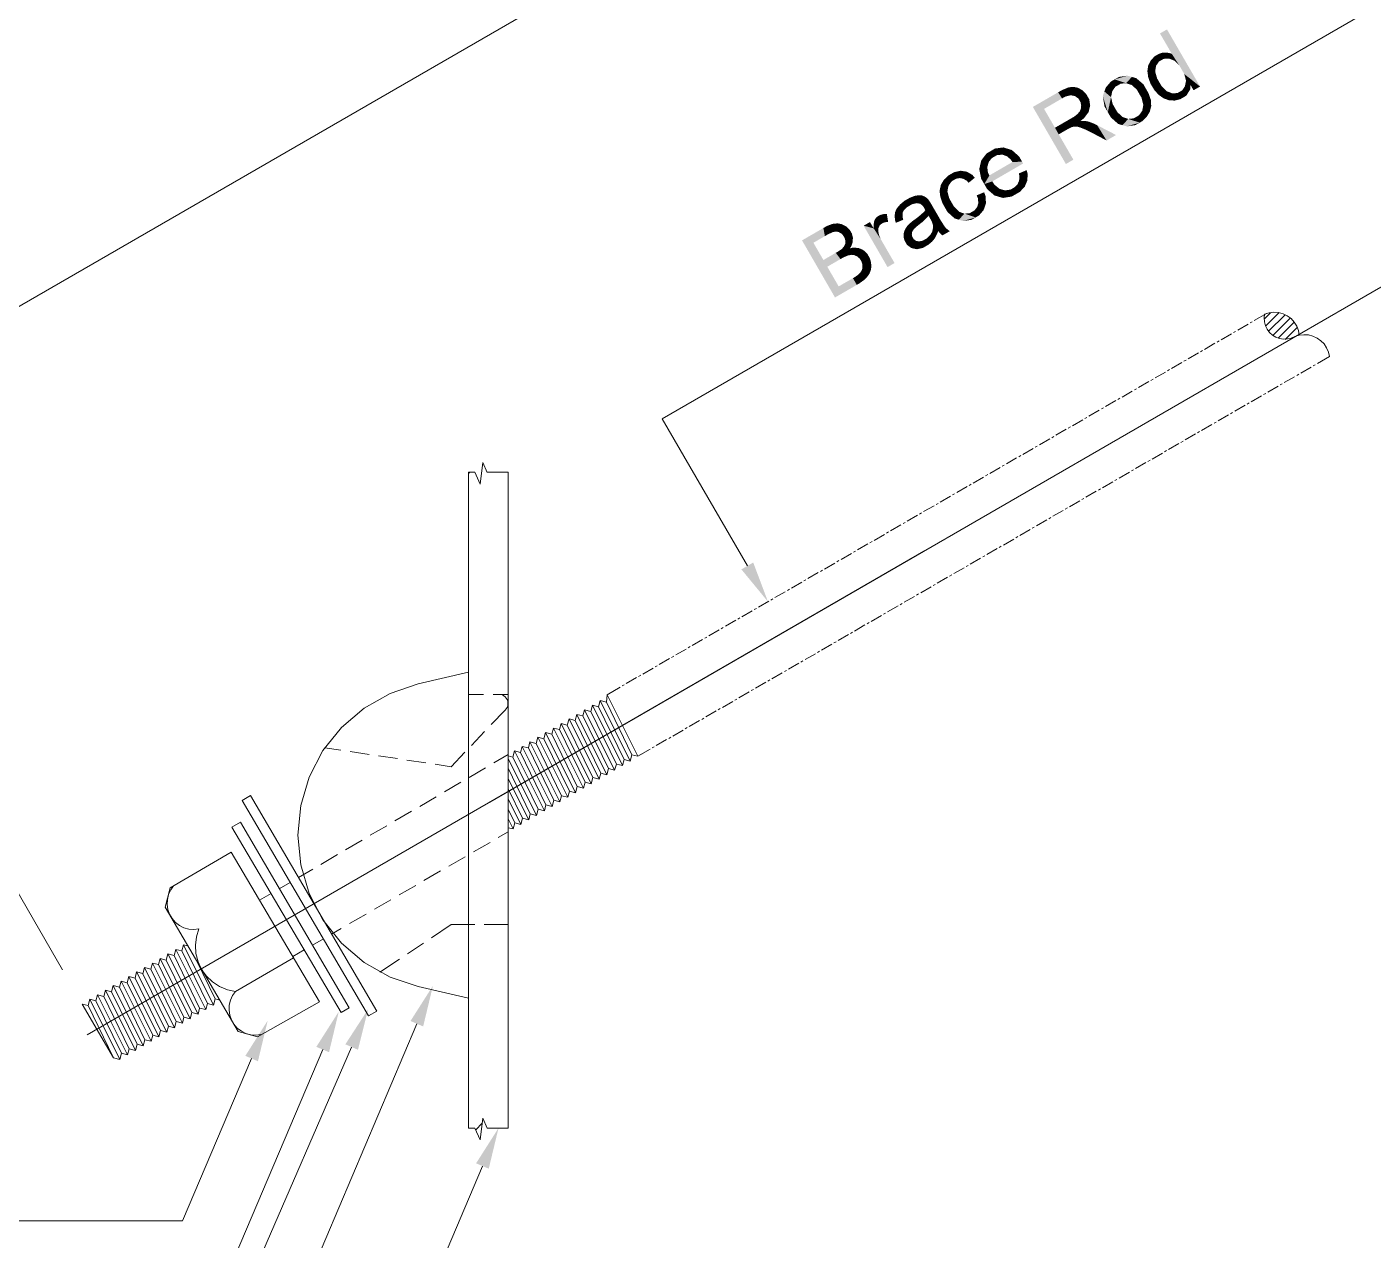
# Model space of a CAD drawing. Header units: millimetres. Extents: x 2 to 579, y 1 to 405.
# Drawn here: x 215.4 to 233.03, y 115.04 to 130.93 of the extents above; entities that cross this region are included whole.
import ezdxf

# ---------------------------------------------------------------- set-up
doc = ezdxf.new("R2010")
doc.units = ezdxf.units.MM
doc.linetypes.add('XKITLINE00', pattern=[0])
doc.layers.add('LinkedObject', color=7, linetype='Continuous', lineweight=0)

# ---------------------------------------------------------------- blocks, each defined once
blk = doc.blocks.new('*A4')
at = {"layer": 'LinkedObject'}
for color, points in [(7, [(230.33, 130.897), (230.394, 130.576), (230.238, 130.844)]), (7, [(230.33, 130.897), (230.495, 130.419), (230.394, 130.576)]), (7, [(230.495, 130.419), (230.33, 130.897), (230.763, 130.149)]), (7, [(230.118, 130.492), (230.224, 130.475), (230.101, 130.459)]), (7, [(230.101, 130.459), (230.224, 130.475), (230.187, 130.421)]), (7, [(230.168, 130.545), (230.224, 130.475), (230.118, 130.492)]), (7, [(230.201, 130.564), (230.224, 130.475), (230.168, 130.545)]), (7, [(230.226, 130.578), (230.286, 130.511), (230.201, 130.564)]), (7, [(230.201, 130.564), (230.286, 130.511), (230.254, 130.493)]), (7, [(230.224, 130.475), (230.201, 130.564), (230.254, 130.493)]), (7, [(230.275, 130.593), (230.286, 130.511), (230.226, 130.578)]), (7, [(230.3, 130.594), (230.286, 130.511), (230.275, 130.593)]), (7, [(230.3, 130.594), (230.354, 130.516), (230.286, 130.511)]), (7, [(230.325, 130.594), (230.354, 130.516), (230.3, 130.594)]), (7, [(230.372, 130.585), (230.354, 130.516), (230.325, 130.594)]), (7, [(230.394, 130.576), (230.354, 130.516), (230.372, 130.585)]), (7, [(230.354, 130.516), (230.394, 130.576), (230.39, 130.502)]), (7, [(230.39, 130.502), (230.394, 130.576), (230.426, 130.488)]), (7, [(230.394, 130.576), (230.495, 130.419), (230.426, 130.488)]), (7, [(229.814, 130.291), (229.645, 130.243), (229.701, 130.275)]), (7, [(229.87, 130.275), (229.645, 130.243), (229.814, 130.291)]), (7, [(230.084, 130.426), (230.181, 130.384), (230.073, 130.352)]), (7, [(230.073, 130.352), (230.181, 130.384), (230.079, 130.311)]), (7, [(230.079, 130.311), (230.181, 130.384), (230.175, 130.347)]), (7, [(230.175, 130.347), (230.137, 130.148), (230.079, 130.311)]), (7, [(230.079, 130.311), (230.137, 130.148), (230.084, 130.27)]), (7, [(230.187, 130.421), (230.084, 130.426), (230.101, 130.459)]), (7, [(230.181, 130.384), (230.084, 130.426), (230.187, 130.421)]), (7, [(230.2, 130.256), (230.137, 130.148), (230.175, 130.347)]), (7, [(230.495, 130.419), (230.763, 130.149), (230.527, 130.364)]), (7, [(230.527, 130.364), (230.763, 130.149), (230.556, 130.313)]), (7, [(230.556, 130.313), (230.763, 130.149), (230.579, 130.226)]), (7, [(229.068, 130.141), (228.904, 130.073), (229.036, 130.136)]), (7, [(229.068, 130.035), (228.904, 130.073), (229.068, 130.141)]), (7, [(229.036, 130.136), (228.904, 130.073), (228.954, 130.102)]), (7, [(229.1, 130.145), (229.097, 130.029), (229.068, 130.141)]), (7, [(229.068, 130.141), (229.097, 130.029), (229.068, 130.035)]), (7, [(229.097, 130.029), (229.1, 130.145), (229.126, 130.023)]), (7, [(229.192, 130.117), (229.1, 130.145), (229.162, 130.134)]), (7, [(229.126, 130.023), (229.1, 130.145), (229.192, 130.117)]), (7, [(229.192, 130.117), (229.171, 129.991), (229.126, 130.023)]), (7, [(229.222, 130.101), (229.171, 129.991), (229.192, 130.117)]), (7, [(229.645, 130.243), (229.51, 130.084), (229.595, 130.214)]), (7, [(229.655, 130.147), (229.51, 130.084), (229.645, 130.243)]), (7, [(229.595, 130.214), (229.51, 130.084), (229.527, 130.134)]), (7, [(229.613, 130.088), (229.51, 130.084), (229.655, 130.147)]), (7, [(229.795, 130.193), (229.645, 130.243), (229.87, 130.275)]), (7, [(229.645, 130.243), (229.723, 130.186), (229.689, 130.166)]), (7, [(229.723, 130.186), (229.645, 130.243), (229.795, 130.193)]), (7, [(229.655, 130.147), (229.645, 130.243), (229.689, 130.166)]), (7, [(229.795, 130.193), (229.87, 130.275), (229.833, 130.18)]), (7, [(229.87, 130.275), (229.871, 130.168), (229.833, 130.18)]), (7, [(230.021, 130.178), (229.87, 130.275), (229.927, 130.259)]), (7, [(230.058, 130.114), (229.87, 130.275), (230.021, 130.178)]), (7, [(229.937, 130.105), (229.87, 130.275), (230.058, 130.114)]), (7, [(229.871, 130.168), (229.87, 130.275), (229.937, 130.105)]), (7, [(230.084, 130.27), (230.137, 130.148), (230.113, 130.189)]), (7, [(230.137, 130.148), (230.2, 130.256), (230.231, 130.203)]), (7, [(230.261, 130.151), (230.137, 130.148), (230.231, 130.203)]), (7, [(230.137, 130.148), (230.261, 130.151), (230.161, 130.107)]), (7, [(230.161, 130.107), (230.261, 130.151), (230.218, 130.042)]), (7, [(230.218, 130.042), (230.261, 130.151), (230.252, 130.018)]), (7, [(230.252, 130.018), (230.261, 130.151), (230.328, 130.086)]), (7, [(230.528, 130.098), (230.638, 130.169), (230.533, 130)]), (7, [(230.565, 130.152), (230.638, 130.169), (230.528, 130.098)]), (7, [(230.533, 130), (230.638, 130.169), (230.583, 130.029)]), (7, [(230.638, 130.169), (230.565, 130.152), (230.572, 130.189)]), (7, [(230.579, 130.226), (230.638, 130.169), (230.572, 130.189)]), (7, [(230.579, 130.226), (230.763, 130.149), (230.638, 130.169)]), (7, [(230.583, 130.029), (230.638, 130.169), (230.635, 130.113)]), (7, [(230.638, 130.169), (230.763, 130.149), (230.678, 130.1)]), (7, [(228.956, 129.993), (228.573, 129.882), (228.904, 130.073)]), (7, [(228.72, 129.856), (228.573, 129.882), (228.956, 129.993)]), (7, [(228.904, 130.073), (228.998, 130.017), (228.956, 129.993)]), (7, [(228.998, 130.017), (228.904, 130.073), (229.068, 130.035)]), (7, [(229.27, 130.053), (229.171, 129.991), (229.222, 130.101)]), (7, [(229.288, 130.023), (229.171, 129.991), (229.27, 130.053)]), (7, [(229.171, 129.991), (229.288, 130.023), (229.186, 129.964)]), (7, [(229.288, 130.023), (229.197, 129.946), (229.186, 129.964)]), (7, [(229.197, 129.946), (229.288, 130.023), (229.206, 129.907)]), (7, [(229.206, 129.907), (229.288, 130.023), (229.314, 129.859)]), (7, [(229.324, 129.901), (229.288, 130.023), (229.311, 129.983)]), (7, [(229.314, 129.859), (229.288, 130.023), (229.324, 129.901)]), (7, [(229.51, 130.084), (229.555, 129.813), (229.489, 130.024)]), (7, [(229.489, 130.024), (229.555, 129.813), (229.512, 129.888)]), (7, [(229.51, 130.084), (229.613, 130.088), (229.605, 130.049)]), (7, [(229.597, 130.01), (229.555, 129.813), (229.51, 130.084)]), (7, [(229.597, 130.01), (229.51, 130.084), (229.605, 130.049)]), (7, [(229.619, 129.919), (229.555, 129.813), (229.597, 130.01)]), (7, [(229.937, 130.105), (230.058, 130.114), (229.966, 130.054)]), (7, [(230.058, 130.114), (229.997, 130.001), (229.966, 130.054)]), (7, [(229.997, 130.001), (230.058, 130.114), (230.02, 129.909)]), (7, [(230.02, 129.909), (230.058, 130.114), (230.122, 129.931)]), (7, [(230.12, 129.97), (230.058, 130.114), (230.088, 130.061)]), (7, [(230.122, 129.931), (230.058, 130.114), (230.12, 129.97)]), (7, [(230.328, 130.086), (230.356, 129.969), (230.252, 130.018)]), (7, [(230.252, 130.018), (230.356, 129.969), (230.285, 129.995)]), (7, [(230.365, 130.073), (230.356, 129.969), (230.328, 130.086)]), (7, [(230.356, 129.969), (230.365, 130.073), (230.393, 129.967)]), (7, [(230.393, 129.967), (230.365, 130.073), (230.401, 130.059)]), (7, [(230.401, 130.059), (230.533, 130), (230.393, 129.967)]), (7, [(230.393, 129.967), (230.533, 130), (230.431, 129.965)]), (7, [(230.468, 130.064), (230.533, 130), (230.401, 130.059)]), (7, [(230.431, 129.965), (230.533, 130), (230.501, 129.982)]), (7, [(230.533, 130), (230.468, 130.064), (230.498, 130.081)]), (7, [(230.528, 130.098), (230.533, 130), (230.498, 130.081)]), (7, [(228.863, 129.609), (229.006, 129.134), (228.573, 129.882)]), (7, [(228.573, 129.882), (228.72, 129.856), (228.863, 129.609)]), (7, [(229.158, 129.789), (229.196, 129.697), (229.109, 129.751)]), (7, [(229.173, 129.807), (229.314, 129.859), (229.158, 129.789)]), (7, [(229.304, 129.816), (229.158, 129.789), (229.314, 129.859)]), (7, [(229.245, 129.736), (229.158, 129.789), (229.304, 129.816)]), (7, [(229.196, 129.697), (229.158, 129.789), (229.245, 129.736)]), (7, [(229.188, 129.825), (229.314, 129.859), (229.173, 129.807)]), (7, [(229.314, 129.859), (229.188, 129.825), (229.204, 129.864)]), (7, [(229.205, 129.885), (229.314, 129.859), (229.204, 129.864)]), (7, [(229.206, 129.907), (229.314, 129.859), (229.205, 129.885)]), (7, [(229.555, 129.813), (229.619, 129.919), (229.649, 129.867)]), (7, [(229.679, 129.815), (229.555, 129.813), (229.649, 129.867)]), (7, [(229.679, 129.815), (229.747, 129.643), (229.555, 129.813)]), (7, [(229.555, 129.813), (229.747, 129.643), (229.595, 129.744)]), (7, [(229.747, 129.75), (229.747, 129.643), (229.679, 129.815)]), (7, [(229.963, 129.772), (229.973, 129.676), (229.929, 129.752)]), (7, [(230.084, 129.785), (229.963, 129.772), (230.005, 129.831)]), (7, [(230.064, 129.751), (229.963, 129.772), (230.084, 129.785)]), (7, [(230.008, 129.697), (229.963, 129.772), (230.064, 129.751)]), (7, [(229.973, 129.676), (229.963, 129.772), (230.008, 129.697)]), (7, [(230.013, 129.87), (230.105, 129.819), (230.005, 129.831)]), (7, [(230.005, 129.831), (230.105, 129.819), (230.084, 129.785)]), (7, [(230.122, 129.931), (230.013, 129.87), (230.02, 129.909)]), (7, [(230.123, 129.892), (230.013, 129.87), (230.122, 129.931)]), (7, [(230.105, 129.819), (230.013, 129.87), (230.123, 129.892)]), (7, [(229.027, 129.589), (228.863, 129.609), (229.075, 129.732)]), (7, [(228.863, 129.609), (228.912, 129.523), (229.006, 129.134)]), (7, [(228.912, 129.523), (228.863, 129.609), (229.027, 129.589)]), (7, [(229.027, 129.589), (229.075, 129.732), (229.046, 129.6)]), (7, [(229.046, 129.6), (229.075, 129.732), (229.075, 129.614)]), (7, [(229.125, 129.624), (229.075, 129.732), (229.109, 129.751)]), (7, [(229.075, 129.614), (229.075, 129.732), (229.084, 129.617)]), (7, [(229.084, 129.617), (229.075, 129.732), (229.097, 129.621)]), (7, [(229.097, 129.621), (229.075, 129.732), (229.125, 129.624)]), (7, [(229.125, 129.624), (229.109, 129.751), (229.141, 129.623)]), (7, [(229.109, 129.751), (229.196, 129.697), (229.141, 129.623)]), (7, [(229.141, 129.623), (229.196, 129.697), (229.156, 129.623)]), (7, [(229.196, 129.697), (229.195, 129.612), (229.156, 129.623)]), (7, [(229.221, 129.699), (229.195, 129.612), (229.196, 129.697)]), (7, [(229.195, 129.612), (229.221, 129.699), (229.22, 129.602)]), (7, [(229.22, 129.602), (229.221, 129.699), (229.244, 129.593)]), (7, [(229.277, 129.695), (229.221, 129.699), (229.261, 129.698)]), (7, [(229.244, 129.593), (229.221, 129.699), (229.277, 129.695)]), (7, [(229.277, 129.695), (229.31, 129.562), (229.244, 129.593)]), (7, [(229.31, 129.687), (229.31, 129.562), (229.277, 129.695)]), (7, [(229.379, 129.661), (229.31, 129.562), (229.31, 129.687)]), (7, [(229.31, 129.562), (229.379, 129.661), (229.351, 129.541)]), (7, [(229.351, 129.541), (229.379, 129.661), (229.416, 129.642)]), (7, [(229.351, 129.541), (229.416, 129.642), (229.539, 129.442)]), (7, [(229.539, 129.442), (229.416, 129.642), (229.663, 129.514)]), (7, [(229.595, 129.744), (229.747, 129.643), (229.691, 129.659)]), (7, [(229.747, 129.643), (229.747, 129.75), (229.785, 129.738)]), (7, [(229.822, 129.725), (229.747, 129.643), (229.785, 129.738)]), (7, [(229.822, 129.725), (229.973, 129.676), (229.747, 129.643)]), (7, [(229.747, 129.643), (229.973, 129.676), (229.803, 129.627)]), (7, [(229.803, 129.627), (229.973, 129.676), (229.916, 129.644)]), (7, [(229.895, 129.732), (229.973, 129.676), (229.822, 129.725)]), (7, [(229.973, 129.676), (229.895, 129.732), (229.929, 129.752)]), (7, [(229.006, 129.134), (228.912, 129.523), (229.104, 129.191)]), (7, [(228.023, 129.305), (227.884, 129.124), (227.967, 129.273)]), (7, [(228.036, 129.212), (227.884, 129.124), (228.023, 129.305)]), (7, [(227.967, 129.273), (227.884, 129.124), (227.898, 129.182)]), (7, [(228.188, 129.351), (228.023, 129.305), (228.077, 129.337)]), (7, [(228.243, 129.334), (228.023, 129.305), (228.188, 129.351)]), (7, [(228.175, 129.257), (228.023, 129.305), (228.243, 129.334)]), (7, [(228.023, 129.305), (228.102, 129.25), (228.068, 129.23)]), (7, [(228.102, 129.25), (228.023, 129.305), (228.175, 129.257)]), (7, [(228.036, 129.212), (228.023, 129.305), (228.068, 129.23)]), (7, [(228.175, 129.257), (228.243, 129.334), (228.212, 129.243)]), (7, [(228.243, 129.334), (228.236, 129.234), (228.212, 129.243)]), (7, [(228.236, 129.234), (228.243, 129.334), (228.283, 129.193)]), (7, [(228.394, 129.232), (228.243, 129.334), (228.299, 129.317)]), (7, [(228.283, 129.193), (228.243, 129.334), (228.394, 129.232)]), (7, [(227.884, 129.124), (227.897, 128.94), (227.871, 129.066)]), (7, [(227.995, 129.16), (227.884, 129.124), (228.036, 129.212)]), (7, [(227.986, 129.126), (227.884, 129.124), (227.995, 129.16)]), (7, [(227.884, 129.124), (227.986, 129.126), (227.976, 129.093)]), (7, [(227.976, 129.093), (227.897, 128.94), (227.884, 129.124)]), (7, [(227.985, 129.022), (227.897, 128.94), (227.976, 129.093)]), (7, [(228.435, 129.161), (227.937, 128.871), (228.432, 129.165)]), (7, [(228.004, 128.985), (228.432, 129.165), (227.937, 128.871)]), (7, [(228.442, 129.149), (227.937, 128.871), (228.435, 129.161)]), (7, [(228.446, 129.141), (227.937, 128.871), (228.442, 129.149)]), (7, [(228.042, 128.907), (227.937, 128.871), (228.446, 129.141)]), (7, [(228.306, 129.16), (228.432, 129.165), (228.004, 128.985)]), (7, [(228.283, 129.193), (228.394, 129.232), (228.306, 129.16)]), (7, [(228.432, 129.165), (228.306, 129.16), (228.394, 129.232)]), (7, [(227.469, 128.851), (227.368, 128.86), (227.388, 128.894)]), (7, [(227.408, 128.928), (227.51, 128.908), (227.388, 128.894)]), (7, [(227.388, 128.894), (227.51, 128.908), (227.469, 128.851)]), (7, [(227.463, 128.981), (227.51, 128.908), (227.408, 128.928)]), (7, [(227.498, 129.002), (227.51, 128.908), (227.463, 128.981)]), (7, [(227.627, 129.046), (227.498, 129.002), (227.542, 129.027)]), (7, [(227.668, 129.04), (227.498, 129.002), (227.627, 129.046)]), (7, [(227.615, 128.95), (227.498, 129.002), (227.668, 129.04)]), (7, [(227.498, 129.002), (227.568, 128.941), (227.545, 128.928)]), (7, [(227.568, 128.941), (227.498, 129.002), (227.615, 128.95)]), (7, [(227.51, 128.908), (227.498, 129.002), (227.545, 128.928)]), (7, [(227.615, 128.95), (227.668, 129.04), (227.639, 128.946)]), (7, [(227.668, 129.04), (227.663, 128.941), (227.639, 128.946)]), (7, [(227.663, 128.941), (227.668, 129.04), (227.71, 128.913)]), (7, [(227.781, 128.991), (227.668, 129.04), (227.709, 129.034)]), (7, [(227.813, 128.954), (227.668, 129.04), (227.781, 128.991)]), (7, [(227.71, 128.913), (227.668, 129.04), (227.813, 128.954)]), (7, [(227.71, 128.913), (227.813, 128.954), (227.732, 128.889)]), (7, [(227.897, 128.94), (227.985, 129.022), (228.004, 128.985)]), (7, [(228.004, 128.985), (227.937, 128.871), (227.897, 128.94)]), (7, [(228.07, 128.864), (227.937, 128.871), (228.042, 128.907)]), (7, [(228.383, 128.894), (228.501, 128.918), (228.373, 128.87)]), (7, [(228.484, 128.877), (228.373, 128.87), (228.501, 128.918)]), (7, [(228.393, 128.917), (228.501, 128.918), (228.383, 128.894)]), (7, [(228.492, 129.054), (228.397, 128.976), (228.39, 129.011)]), (7, [(228.393, 128.917), (228.492, 129.054), (228.501, 128.918)]), (7, [(228.397, 128.976), (228.492, 129.054), (228.393, 128.917)]), (7, [(228.501, 128.918), (228.492, 129.054), (228.505, 129.006)]), (7, [(227.049, 128.721), (226.927, 128.672), (227.023, 128.716)]), (7, [(227.054, 128.622), (226.927, 128.672), (227.049, 128.721)]), (7, [(227.023, 128.716), (226.927, 128.672), (226.962, 128.692)]), (7, [(227.12, 128.723), (227.049, 128.721), (227.076, 128.725)]), (7, [(227.137, 128.716), (227.049, 128.721), (227.12, 128.723)]), (7, [(227.054, 128.622), (227.049, 128.721), (227.08, 128.617)]), (7, [(227.08, 128.617), (227.049, 128.721), (227.1, 128.613)]), (7, [(227.049, 128.721), (227.136, 128.581), (227.1, 128.613)]), (7, [(227.137, 128.716), (227.136, 128.581), (227.049, 128.721)]), (7, [(227.154, 128.71), (227.136, 128.581), (227.137, 128.716)]), (7, [(227.187, 128.687), (227.136, 128.581), (227.154, 128.71)]), (7, [(227.368, 128.86), (227.461, 128.813), (227.352, 128.786)]), (7, [(227.352, 128.786), (227.461, 128.813), (227.356, 128.744)]), (7, [(227.356, 128.744), (227.461, 128.813), (227.454, 128.776)]), (7, [(227.454, 128.776), (227.416, 128.574), (227.356, 128.744)]), (7, [(227.356, 128.744), (227.416, 128.574), (227.361, 128.703)]), (7, [(227.461, 128.813), (227.368, 128.86), (227.469, 128.851)]), (7, [(227.478, 128.685), (227.416, 128.574), (227.454, 128.776)]), (7, [(227.935, 128.764), (227.853, 128.687), (227.837, 128.724)]), (7, [(227.853, 128.687), (227.935, 128.764), (227.859, 128.622)]), (7, [(227.859, 128.622), (227.935, 128.764), (227.944, 128.574)]), (7, [(227.959, 128.618), (227.935, 128.764), (227.954, 128.713)]), (7, [(227.944, 128.574), (227.935, 128.764), (227.959, 128.618)]), (7, [(227.937, 128.871), (228.125, 128.706), (227.975, 128.805)]), (7, [(228.07, 128.864), (228.125, 128.706), (227.937, 128.871)]), (7, [(227.975, 128.805), (228.125, 128.706), (228.069, 128.723)]), (7, [(228.135, 128.81), (228.125, 128.706), (228.07, 128.864)]), (7, [(228.125, 128.706), (228.135, 128.81), (228.181, 128.69)]), (7, [(228.171, 128.799), (228.181, 128.69), (228.135, 128.81)]), (7, [(228.208, 128.789), (228.181, 128.69), (228.171, 128.799)]), (7, [(228.208, 128.789), (228.356, 128.742), (228.181, 128.69)]), (7, [(228.181, 128.69), (228.356, 128.742), (228.296, 128.708)]), (7, [(228.278, 128.798), (228.356, 128.742), (228.208, 128.789)]), (7, [(228.312, 128.817), (228.356, 128.742), (228.278, 128.798)]), (7, [(228.337, 128.832), (228.356, 128.742), (228.312, 128.817)]), (7, [(228.337, 128.832), (228.484, 128.877), (228.356, 128.742)]), (7, [(228.373, 128.87), (228.484, 128.877), (228.337, 128.832)]), (7, [(228.356, 128.742), (228.484, 128.877), (228.403, 128.769)]), (7, [(228.403, 128.769), (228.484, 128.877), (228.467, 128.837)]), (7, [(226.875, 128.51), (226.766, 128.48), (226.884, 128.53)]), (7, [(226.769, 128.506), (226.884, 128.53), (226.766, 128.48)]), (7, [(226.794, 128.557), (226.884, 128.53), (226.769, 128.506)]), (7, [(226.815, 128.582), (226.884, 128.53), (226.794, 128.557)]), (7, [(226.892, 128.652), (226.815, 128.582), (226.836, 128.606)]), (7, [(226.925, 128.569), (226.815, 128.582), (226.892, 128.652)]), (7, [(226.884, 128.53), (226.815, 128.582), (226.925, 128.569)]), (7, [(226.927, 128.672), (226.992, 128.608), (226.892, 128.652)]), (7, [(226.925, 128.569), (226.892, 128.652), (226.958, 128.588)]), (7, [(226.958, 128.588), (226.892, 128.652), (226.992, 128.608)]), (7, [(226.992, 128.608), (226.927, 128.672), (227.054, 128.622)]), (7, [(227.202, 128.67), (227.136, 128.581), (227.187, 128.687)]), (7, [(227.136, 128.581), (227.202, 128.67), (227.211, 128.66)]), (7, [(227.136, 128.581), (227.211, 128.66), (227.152, 128.553)]), (7, [(227.165, 128.529), (227.207, 128.457), (227.144, 128.504)]), (7, [(227.152, 128.553), (227.211, 128.66), (227.153, 128.551)]), (7, [(227.153, 128.551), (227.211, 128.66), (227.16, 128.538)]), (7, [(227.16, 128.538), (227.211, 128.66), (227.165, 128.529)]), (7, [(227.165, 128.529), (227.211, 128.66), (227.207, 128.457)]), (7, [(227.237, 128.619), (227.207, 128.457), (227.211, 128.66)]), (7, [(227.255, 128.588), (227.207, 128.457), (227.237, 128.619)]), (7, [(227.255, 128.588), (227.226, 128.423), (227.207, 128.457)]), (7, [(227.326, 128.466), (227.226, 128.423), (227.255, 128.588)]), (7, [(227.361, 128.703), (227.416, 128.574), (227.391, 128.618)]), (7, [(227.416, 128.574), (227.478, 128.685), (227.509, 128.631)]), (7, [(227.54, 128.576), (227.416, 128.574), (227.509, 128.631)]), (7, [(227.54, 128.576), (227.604, 128.405), (227.416, 128.574)]), (7, [(227.416, 128.574), (227.604, 128.405), (227.455, 128.506)]), (7, [(227.607, 128.509), (227.604, 128.405), (227.54, 128.576)]), (7, [(227.807, 128.525), (227.944, 128.574), (227.825, 128.435)]), (7, [(227.842, 128.568), (227.944, 128.574), (227.807, 128.525)]), (7, [(227.825, 128.435), (227.944, 128.574), (227.869, 128.461)]), (7, [(227.944, 128.574), (227.842, 128.568), (227.851, 128.595)]), (7, [(227.859, 128.622), (227.944, 128.574), (227.851, 128.595)]), (7, [(227.869, 128.461), (227.944, 128.574), (227.928, 128.53)]), (7, [(225.989, 128.249), (225.949, 128.35), (225.981, 128.353)]), (7, [(226.014, 128.357), (226.026, 128.245), (225.981, 128.353)]), (7, [(225.981, 128.353), (226.026, 128.245), (225.989, 128.249)]), (7, [(226.074, 128.345), (226.026, 128.245), (226.014, 128.357)]), (7, [(226.488, 128.292), (226.357, 128.326), (226.44, 128.374)]), (7, [(226.494, 128.384), (226.488, 128.292), (226.487, 128.33)]), (7, [(226.502, 128.401), (226.488, 128.292), (226.494, 128.384)]), (7, [(226.585, 128.347), (226.488, 128.292), (226.502, 128.401)]), (7, [(226.51, 128.418), (226.6, 128.356), (226.502, 128.401)]), (7, [(226.502, 128.401), (226.6, 128.356), (226.585, 128.347)]), (7, [(226.534, 128.444), (226.6, 128.356), (226.51, 128.418)]), (7, [(226.55, 128.454), (226.6, 128.356), (226.534, 128.444)]), (7, [(226.628, 128.48), (226.55, 128.454), (226.573, 128.467)]), (7, [(226.661, 128.479), (226.55, 128.454), (226.628, 128.48)]), (7, [(226.656, 128.375), (226.55, 128.454), (226.661, 128.479)]), (7, [(226.55, 128.454), (226.617, 128.366), (226.6, 128.356)]), (7, [(226.617, 128.366), (226.55, 128.454), (226.656, 128.375)]), (7, [(226.656, 128.375), (226.661, 128.479), (226.678, 128.375)]), (7, [(226.766, 128.48), (226.779, 128.364), (226.762, 128.454)]), (7, [(226.762, 128.454), (226.779, 128.364), (226.769, 128.396)]), (7, [(226.866, 128.49), (226.766, 128.48), (226.875, 128.51)]), (7, [(226.866, 128.49), (226.779, 128.364), (226.766, 128.48)]), (7, [(226.867, 128.437), (226.779, 128.364), (226.866, 128.49)]), (7, [(226.779, 128.364), (226.867, 128.437), (226.876, 128.404)]), (7, [(226.958, 128.353), (227.016, 128.283), (226.946, 128.342)]), (7, [(226.994, 128.384), (227.051, 128.315), (226.958, 128.353)]), (7, [(226.958, 128.353), (227.051, 128.315), (227.016, 128.283)]), (7, [(227.02, 128.403), (227.077, 128.336), (226.994, 128.384)]), (7, [(226.994, 128.384), (227.077, 128.336), (227.051, 128.315)]), (7, [(227.071, 128.441), (227.123, 128.372), (227.02, 128.403)]), (7, [(227.02, 128.403), (227.123, 128.372), (227.077, 128.336)]), (7, [(227.144, 128.504), (227.207, 128.457), (227.071, 128.441)]), (7, [(227.071, 128.441), (227.207, 128.457), (227.123, 128.372)]), (7, [(227.123, 128.372), (227.207, 128.457), (227.188, 128.433)]), (7, [(227.326, 128.466), (227.244, 128.393), (227.226, 128.423)]), (7, [(227.244, 128.393), (227.326, 128.466), (227.263, 128.343)]), (7, [(227.254, 128.248), (227.363, 128.402), (227.413, 128.323)]), (7, [(227.266, 128.297), (227.363, 128.402), (227.254, 128.248)]), (7, [(227.263, 128.343), (227.326, 128.466), (227.363, 128.402)]), (7, [(227.363, 128.402), (227.264, 128.323), (227.263, 128.343)]), (7, [(227.264, 128.323), (227.363, 128.402), (227.266, 128.297)]), (7, [(227.455, 128.506), (227.604, 128.405), (227.549, 128.421)]), (7, [(227.604, 128.405), (227.607, 128.509), (227.642, 128.496)]), (7, [(227.677, 128.484), (227.604, 128.405), (227.642, 128.496)]), (7, [(227.677, 128.484), (227.825, 128.435), (227.604, 128.405)]), (7, [(227.604, 128.405), (227.825, 128.435), (227.659, 128.388)]), (7, [(227.659, 128.388), (227.825, 128.435), (227.769, 128.403)]), (7, [(227.746, 128.49), (227.825, 128.435), (227.677, 128.484)]), (7, [(227.825, 128.435), (227.746, 128.49), (227.78, 128.51)]), (7, [(227.807, 128.525), (227.825, 128.435), (227.78, 128.51)]), (7, [(225.849, 128.189), (225.55, 128.134), (225.83, 128.296)]), (7, [(225.699, 128.103), (225.55, 128.134), (225.849, 128.189)]), (7, [(225.873, 128.321), (225.95, 128.241), (225.83, 128.296)]), (7, [(225.83, 128.296), (225.95, 128.241), (225.89, 128.213)]), (7, [(225.849, 128.189), (225.83, 128.296), (225.89, 128.213)]), (7, [(225.949, 128.35), (225.95, 128.241), (225.873, 128.321)]), (7, [(225.95, 128.241), (225.949, 128.35), (225.969, 128.245)]), (7, [(225.969, 128.245), (225.949, 128.35), (225.989, 128.249)]), (7, [(226.103, 128.33), (226.026, 128.245), (226.074, 128.345)]), (7, [(226.026, 128.245), (226.103, 128.33), (226.043, 128.236)]), (7, [(226.103, 128.33), (226.06, 128.227), (226.043, 128.236)]), (7, [(226.06, 128.227), (226.103, 128.33), (226.088, 128.199)]), (7, [(226.088, 128.199), (226.103, 128.33), (226.189, 128.248)]), (7, [(226.189, 128.248), (226.099, 128.181), (226.088, 128.199)]), (7, [(226.099, 128.181), (226.189, 128.248), (226.11, 128.161)]), (7, [(226.174, 128.274), (226.103, 128.33), (226.131, 128.315)]), (7, [(226.189, 128.248), (226.103, 128.33), (226.174, 128.274)]), (7, [(226.11, 128.161), (226.189, 128.248), (226.119, 128.123)]), (7, [(226.119, 128.123), (226.189, 128.248), (226.215, 128.143)]), (7, [(226.216, 128.172), (226.189, 128.248), (226.203, 128.224)]), (7, [(226.215, 128.143), (226.189, 128.248), (226.216, 128.172)]), (7, [(226.357, 128.326), (226.488, 128.292), (226.67, 127.784)]), (7, [(226.563, 128.323), (226.488, 128.292), (226.585, 128.347)]), (7, [(226.557, 128.307), (226.488, 128.292), (226.563, 128.323)]), (7, [(226.55, 128.291), (226.488, 128.292), (226.557, 128.307)]), (7, [(226.581, 128.15), (226.762, 127.837), (226.488, 128.292)]), (7, [(226.581, 128.15), (226.488, 128.292), (226.558, 128.208)]), (7, [(226.558, 128.208), (226.488, 128.292), (226.552, 128.237)]), (7, [(226.552, 128.237), (226.488, 128.292), (226.547, 128.256)]), (7, [(226.547, 128.256), (226.488, 128.292), (226.55, 128.291)]), (7, [(226.67, 127.784), (226.488, 128.292), (226.762, 127.837)]), (7, [(226.889, 128.255), (226.989, 128.22), (226.88, 128.215)]), (7, [(226.88, 128.215), (226.989, 128.22), (226.881, 128.193)]), (7, [(226.881, 128.193), (226.989, 128.22), (226.988, 128.207)]), (7, [(226.988, 128.207), (226.905, 128.11), (226.881, 128.193)]), (7, [(226.881, 128.193), (226.905, 128.11), (226.881, 128.172)]), (7, [(226.989, 128.234), (226.889, 128.255), (226.898, 128.274)]), (7, [(226.989, 128.22), (226.889, 128.255), (226.989, 128.234)]), (7, [(226.907, 128.292), (226.999, 128.259), (226.898, 128.274)]), (7, [(226.898, 128.274), (226.999, 128.259), (226.989, 128.234)]), (7, [(226.994, 128.181), (226.905, 128.11), (226.988, 128.207)]), (7, [(226.905, 128.11), (226.994, 128.181), (227.001, 128.169)]), (7, [(226.931, 128.326), (226.999, 128.259), (226.907, 128.292)]), (7, [(226.946, 128.342), (226.999, 128.259), (226.931, 128.326)]), (7, [(226.999, 128.259), (226.946, 128.342), (227.008, 128.271)]), (7, [(227.008, 128.271), (226.946, 128.342), (227.016, 128.283)]), (7, [(227.27, 128.138), (227.186, 128.162), (227.227, 128.201)]), (7, [(227.333, 128.256), (227.227, 128.201), (227.241, 128.224)]), (7, [(227.32, 128.22), (227.227, 128.201), (227.333, 128.256)]), (7, [(227.289, 128.161), (227.227, 128.201), (227.32, 128.22)]), (7, [(227.27, 128.138), (227.227, 128.201), (227.289, 128.161)]), (7, [(227.413, 128.323), (227.333, 128.256), (227.241, 128.224)]), (7, [(227.254, 128.248), (227.413, 128.323), (227.241, 128.224)]), (7, [(227.333, 128.256), (227.413, 128.323), (227.347, 128.238)]), (7, [(227.347, 128.238), (227.413, 128.323), (227.425, 128.307)]), (7, [(227.425, 128.307), (227.375, 128.21), (227.347, 128.238)]), (7, [(227.438, 128.292), (227.375, 128.21), (227.425, 128.307)]), (7, [(227.438, 128.292), (227.391, 128.2), (227.375, 128.21)]), (7, [(227.469, 128.266), (227.391, 128.2), (227.438, 128.292)]), (7, [(227.391, 128.2), (227.469, 128.266), (227.486, 128.255)]), (7, [(225.55, 128.134), (225.881, 127.789), (225.982, 127.386)]), (7, [(225.83, 127.877), (225.881, 127.789), (225.55, 128.134)]), (7, [(225.55, 128.134), (225.699, 128.103), (225.83, 127.877)]), (7, [(226.025, 127.99), (226.177, 128.029), (226.09, 127.91)]), (7, [(226.07, 128.021), (226.177, 128.029), (226.025, 127.99)]), (7, [(226.082, 128.034), (226.195, 128.058), (226.07, 128.021)]), (7, [(226.177, 128.029), (226.07, 128.021), (226.195, 128.058)]), (7, [(226.097, 128.051), (226.195, 128.058), (226.082, 128.034)]), (7, [(226.09, 127.91), (226.177, 128.029), (226.149, 127.935)]), (7, [(226.115, 128.086), (226.195, 128.058), (226.097, 128.051)]), (7, [(226.215, 128.143), (226.115, 128.086), (226.119, 128.123)]), (7, [(226.215, 128.114), (226.115, 128.086), (226.215, 128.143)]), (7, [(226.195, 128.058), (226.115, 128.086), (226.215, 128.114)]), (7, [(226.177, 128.029), (226.194, 127.945), (226.149, 127.935)]), (7, [(226.288, 128.035), (226.177, 128.029), (226.216, 128.039)]), (7, [(226.236, 127.94), (226.177, 128.029), (226.288, 128.035)]), (7, [(226.194, 127.945), (226.177, 128.029), (226.236, 127.94)]), (7, [(226.236, 127.94), (226.288, 128.035), (226.256, 127.931)]), (7, [(226.256, 127.931), (226.288, 128.035), (226.276, 127.922)]), (7, [(226.276, 127.922), (226.288, 128.035), (226.32, 128.022)]), (7, [(226.32, 128.022), (226.308, 127.892), (226.276, 127.922)]), (7, [(226.352, 128.008), (226.308, 127.892), (226.32, 128.022)]), (7, [(226.403, 127.962), (226.308, 127.892), (226.352, 128.008)]), (7, [(226.881, 128.172), (226.905, 128.11), (226.893, 128.13)]), (7, [(227.012, 128.151), (226.905, 128.11), (227.001, 128.169)]), (7, [(226.905, 128.11), (227.012, 128.151), (226.924, 128.076)]), (7, [(226.924, 128.076), (227.012, 128.151), (226.98, 128.034)]), (7, [(226.98, 128.034), (227.012, 128.151), (227.017, 128.026)]), (7, [(227.017, 128.026), (227.012, 128.151), (227.043, 128.128)]), (7, [(227.043, 128.128), (227.054, 128.018), (227.017, 128.026)]), (7, [(227.064, 128.124), (227.054, 128.018), (227.043, 128.128)]), (7, [(227.085, 128.12), (227.054, 128.018), (227.064, 128.124)]), (7, [(227.054, 128.018), (227.085, 128.12), (227.135, 128.036)]), (7, [(227.179, 128.062), (227.085, 128.12), (227.133, 128.131)]), (7, [(227.135, 128.036), (227.085, 128.12), (227.179, 128.062)]), (7, [(227.16, 128.147), (227.206, 128.078), (227.133, 128.131)]), (7, [(227.133, 128.131), (227.206, 128.078), (227.179, 128.062)]), (7, [(227.186, 128.162), (227.206, 128.078), (227.16, 128.147)]), (7, [(227.252, 128.116), (227.186, 128.162), (227.27, 128.138)]), (7, [(227.206, 128.078), (227.186, 128.162), (227.252, 128.116)]), (7, [(226.054, 127.889), (225.83, 127.877), (225.992, 127.971)]), (7, [(225.881, 127.789), (225.83, 127.877), (226.054, 127.889)]), (7, [(226.09, 127.91), (225.992, 127.971), (226.025, 127.99)]), (7, [(226.054, 127.889), (225.992, 127.971), (226.09, 127.91)]), (7, [(226.422, 127.929), (226.308, 127.892), (226.403, 127.962)]), (7, [(226.308, 127.892), (226.422, 127.929), (226.32, 127.871)]), (7, [(226.422, 127.929), (226.33, 127.853), (226.32, 127.871)]), (7, [(226.33, 127.853), (226.422, 127.929), (226.341, 127.817)]), (7, [(226.341, 127.817), (226.422, 127.929), (226.456, 127.819)]), (7, [(226.454, 127.848), (226.422, 127.929), (226.437, 127.903)]), (7, [(226.456, 127.819), (226.422, 127.929), (226.454, 127.848)]), (7, [(225.982, 127.386), (225.881, 127.789), (226.03, 127.531)]), (7, [(226.241, 127.653), (226.303, 127.572), (226.217, 127.639)]), (7, [(226.273, 127.675), (226.36, 127.613), (226.241, 127.653)]), (7, [(226.241, 127.653), (226.36, 127.613), (226.303, 127.572)]), (7, [(226.282, 127.682), (226.36, 127.613), (226.273, 127.675)]), (7, [(226.381, 127.633), (226.282, 127.682), (226.297, 127.695)]), (7, [(226.36, 127.613), (226.282, 127.682), (226.381, 127.633)]), (7, [(226.32, 127.722), (226.432, 127.696), (226.297, 127.695)]), (7, [(226.297, 127.695), (226.432, 127.696), (226.381, 127.633)]), (7, [(226.441, 127.717), (226.32, 127.722), (226.335, 127.749)]), (7, [(226.432, 127.696), (226.32, 127.722), (226.441, 127.717)]), (7, [(226.342, 127.781), (226.45, 127.739), (226.335, 127.749)]), (7, [(226.335, 127.749), (226.45, 127.739), (226.441, 127.717)]), (7, [(226.456, 127.819), (226.342, 127.781), (226.341, 127.817)]), (7, [(226.458, 127.79), (226.342, 127.781), (226.456, 127.819)]), (7, [(226.45, 127.739), (226.342, 127.781), (226.458, 127.79)]), (7, [(226.381, 127.633), (226.432, 127.696), (226.402, 127.654)]), (7, [(226.03, 127.531), (226.267, 127.551), (225.982, 127.386)]), (7, [(226.217, 127.639), (226.267, 127.551), (226.03, 127.531)]), (7, [(226.217, 127.639), (226.303, 127.572), (226.267, 127.551)]), (6, [(224.756, 123.825), (224.911, 123.915), (225.104, 123.402)]), (6, [(220.588, 117.839), (220.422, 117.91), (220.716, 118.372)]), (6, [(219.355, 117.501), (219.189, 117.572), (219.483, 118.034)]), (6, [(219.734, 117.533), (219.569, 117.605), (219.867, 118.064)]), (6, [(218.424, 117.383), (218.259, 117.454), (218.552, 117.916)]), (6, [(221.447, 115.976), (221.281, 116.046), (221.575, 116.508)])]:
    blk.add_hatch(color=color, dxfattribs=at).paths.add_polyline_path(points, flags=17)
at = {"layer": 'LinkedObject', "color": 6, "linetype": 'XKITLINE00', "lineweight": 0}
for p, q in [((211.958, 125.34), (253.352, 149.264)), ((223.72, 125.796), (232.88, 131.09)), ((221.461, 120.777), (236.282, 129.343)), ((215.864, 118.582), (211.508, 126.119)), ((224.834, 123.87), (223.72, 125.796)), ((220.505, 117.875), (216.35, 108.084)), ((219.651, 117.569), (216.737, 110.873)), ((219.272, 117.537), (217.694, 113.818)), ((218.341, 117.419), (217.438, 115.291)), ((221.364, 116.011), (217.074, 105.903)), ((217.438, 115.291), (207.897, 115.291))]:
    blk.add_line(p, q, dxfattribs=at)
at = {"layer": 'LinkedObject', "color": 9, "linetype": 'XKITLINE00', "lineweight": 0}
for p, q in [((231.472, 127.083), (231.641, 127.18)), ((231.202, 126.926), (231.229, 126.942)), ((231.256, 126.958), (231.391, 127.036)), ((231.418, 127.052), (231.445, 127.067)), ((230.823, 126.707), (230.958, 126.786)), ((230.985, 126.801), (231.012, 126.817)), ((231.039, 126.833), (231.175, 126.911)), ((230.606, 126.582), (230.742, 126.661)), ((230.769, 126.676), (230.796, 126.692)), ((232.299, 126.521), (232.458, 126.613)), ((230.336, 126.426), (230.363, 126.442)), ((230.39, 126.457), (230.525, 126.535)), ((230.552, 126.551), (230.579, 126.567)), ((232.083, 126.396), (232.218, 126.474)), ((232.245, 126.49), (232.272, 126.506)), ((229.957, 126.207), (230.092, 126.285)), ((230.119, 126.301), (230.147, 126.317)), ((230.174, 126.332), (230.309, 126.41)), ((231.812, 126.24), (231.839, 126.255)), ((231.866, 126.271), (232.002, 126.349)), ((232.029, 126.365), (232.056, 126.38)), ((229.687, 126.051), (229.714, 126.066)), ((229.741, 126.082), (229.876, 126.16)), ((229.903, 126.176), (229.93, 126.191)), ((231.433, 126.021), (231.569, 126.099)), ((231.596, 126.115), (231.623, 126.13)), ((231.65, 126.146), (231.785, 126.224)), ((229.308, 125.832), (229.443, 125.91)), ((229.47, 125.926), (229.497, 125.941)), ((229.524, 125.957), (229.66, 126.035)), ((231.217, 125.896), (231.352, 125.974)), ((231.379, 125.989), (231.406, 126.005)), ((229.091, 125.707), (229.227, 125.785)), ((229.254, 125.801), (229.281, 125.816)), ((230.784, 125.645), (230.919, 125.724)), ((230.946, 125.739), (230.973, 125.755)), ((231, 125.771), (231.136, 125.849)), ((231.163, 125.864), (231.19, 125.88)), ((228.658, 125.456), (228.794, 125.535)), ((228.821, 125.55), (228.848, 125.566)), ((228.875, 125.582), (229.01, 125.66)), ((229.037, 125.675), (229.064, 125.691)), ((230.568, 125.52), (230.703, 125.599)), ((230.73, 125.614), (230.757, 125.63)), ((228.442, 125.331), (228.577, 125.41)), ((228.604, 125.425), (228.631, 125.441)), ((230.297, 125.364), (230.324, 125.38)), ((230.351, 125.395), (230.486, 125.473)), ((230.513, 125.489), (230.54, 125.505)), ((221.336, 124.941), (221.369, 125.227)), ((221.369, 125.227), (221.426, 125.096)), ((228.171, 125.175), (228.198, 125.191)), ((228.226, 125.206), (228.361, 125.284)), ((228.388, 125.3), (228.415, 125.316)), ((229.918, 125.145), (230.053, 125.223)), ((230.081, 125.239), (230.108, 125.255)), ((230.135, 125.27), (230.27, 125.348)), ((221.182, 125.097), (221.266, 125.097)), ((221.182, 125.079), (221.199, 125.097)), ((221.266, 125.097), (221.336, 124.941)), ((221.426, 125.097), (221.7, 125.097)), ((227.793, 124.956), (227.928, 125.034)), ((227.955, 125.05), (227.982, 125.066)), ((228.009, 125.081), (228.144, 125.159)), ((229.648, 124.989), (229.675, 125.004)), ((229.702, 125.02), (229.837, 125.098)), ((229.864, 125.114), (229.891, 125.129)), ((227.576, 124.831), (227.711, 124.909)), ((227.739, 124.925), (227.766, 124.94)), ((229.269, 124.77), (229.404, 124.848)), ((229.431, 124.864), (229.458, 124.879)), ((229.485, 124.895), (229.621, 124.973)), ((227.143, 124.581), (227.279, 124.659)), ((227.306, 124.675), (227.333, 124.69)), ((227.36, 124.706), (227.495, 124.784)), ((227.522, 124.8), (227.549, 124.815)), ((229.052, 124.645), (229.188, 124.723)), ((229.215, 124.739), (229.242, 124.754)), ((226.927, 124.456), (227.062, 124.534)), ((227.089, 124.55), (227.116, 124.565)), ((228.62, 124.394), (228.755, 124.473)), ((228.782, 124.488), (228.809, 124.504)), ((228.836, 124.52), (228.971, 124.598)), ((228.998, 124.613), (229.025, 124.629)), ((226.656, 124.299), (226.683, 124.315)), ((226.71, 124.331), (226.846, 124.409)), ((226.873, 124.424), (226.9, 124.44)), ((228.403, 124.269), (228.538, 124.348)), ((228.565, 124.363), (228.592, 124.379)), ((226.278, 124.08), (226.413, 124.159)), ((226.44, 124.174), (226.467, 124.19)), ((226.494, 124.205), (226.629, 124.284)), ((228.132, 124.113), (228.16, 124.129)), ((228.187, 124.144), (228.322, 124.222)), ((228.349, 124.238), (228.376, 124.254)), ((227.147, 124.063), (216.187, 117.729)), ((226.061, 123.955), (226.196, 124.033)), ((226.223, 124.049), (226.25, 124.065)), ((227.754, 123.894), (227.889, 123.972)), ((227.916, 123.988), (227.943, 124.004)), ((227.97, 124.019), (228.105, 124.097)), ((225.628, 123.705), (225.763, 123.783)), ((225.79, 123.799), (225.818, 123.815)), ((225.845, 123.83), (225.98, 123.908)), ((226.007, 123.924), (226.034, 123.94)), ((227.537, 123.769), (227.673, 123.847)), ((227.7, 123.863), (227.727, 123.878)), ((225.412, 123.58), (225.547, 123.658)), ((225.574, 123.674), (225.601, 123.689)), ((227.104, 123.519), (227.24, 123.597)), ((227.267, 123.613), (227.294, 123.628)), ((227.321, 123.644), (227.456, 123.722)), ((227.483, 123.738), (227.51, 123.753)), ((225.141, 123.424), (225.168, 123.439)), ((225.195, 123.455), (225.331, 123.533)), ((225.358, 123.549), (225.385, 123.564)), ((226.888, 123.394), (227.023, 123.472)), ((227.05, 123.488), (227.077, 123.503)), ((224.762, 123.205), (224.898, 123.283)), ((224.925, 123.299), (224.952, 123.314)), ((224.979, 123.33), (225.114, 123.408)), ((226.617, 123.237), (226.644, 123.253)), ((226.671, 123.269), (226.807, 123.347)), ((226.834, 123.362), (226.861, 123.378)), ((224.492, 123.048), (224.519, 123.064)), ((224.546, 123.08), (224.681, 123.158)), ((224.708, 123.173), (224.735, 123.189)), ((226.239, 123.018), (226.374, 123.097)), ((226.401, 123.112), (226.428, 123.128)), ((226.455, 123.143), (226.59, 123.222)), ((224.113, 122.829), (224.248, 122.908)), ((224.275, 122.923), (224.302, 122.939)), ((224.329, 122.954), (224.465, 123.033)), ((226.022, 122.893), (226.157, 122.971)), ((226.184, 122.987), (226.212, 123.003)), ((223.897, 122.704), (224.032, 122.782)), ((224.059, 122.798), (224.086, 122.814)), ((225.589, 122.643), (225.725, 122.721)), ((225.752, 122.737), (225.779, 122.753)), ((225.806, 122.768), (225.941, 122.846)), ((225.968, 122.862), (225.995, 122.878)), ((223.626, 122.548), (223.653, 122.564)), ((223.68, 122.579), (223.815, 122.657)), ((223.842, 122.673), (223.87, 122.689)), ((225.373, 122.518), (225.508, 122.596)), ((225.535, 122.612), (225.562, 122.627)), ((223.247, 122.329), (223.382, 122.407)), ((223.41, 122.423), (223.437, 122.438)), ((223.464, 122.454), (223.599, 122.532)), ((225.102, 122.362), (225.129, 122.377)), ((225.156, 122.393), (225.292, 122.471)), ((225.319, 122.487), (225.346, 122.502)), ((222.997, 122.184), (223.166, 122.282)), ((223.193, 122.298), (223.22, 122.313)), ((224.723, 122.143), (224.859, 122.221)), ((224.886, 122.237), (224.913, 122.252)), ((224.94, 122.268), (225.075, 122.346)), ((224.507, 122.018), (224.642, 122.096)), ((224.669, 122.111), (224.696, 122.127)), ((224.074, 121.767), (224.209, 121.846)), ((224.236, 121.861), (224.263, 121.877)), ((224.291, 121.892), (224.426, 121.971)), ((224.453, 121.986), (224.48, 122.002)), ((223.858, 121.642), (223.993, 121.72)), ((224.02, 121.736), (224.047, 121.752)), ((223.587, 121.486), (223.614, 121.502)), ((223.641, 121.517), (223.776, 121.595)), ((223.804, 121.611), (223.831, 121.627)), ((223.401, 121.378), (223.56, 121.47))]:
    blk.add_line(p, q, dxfattribs=at)
at = {"layer": 'LinkedObject', "color": 3, "linetype": 'XKITLINE00', "lineweight": 0}
for p, q in [((231.608, 127.169), (231.602, 127.118)), ((231.602, 127.118), (231.606, 127.066)), ((231.667, 127.187), (231.608, 127.169)), ((231.729, 127.194), (231.667, 127.187)), ((231.79, 127.189), (231.729, 127.194)), ((231.85, 127.172), (231.79, 127.189)), ((231.905, 127.145), (231.85, 127.172)), ((231.955, 127.109), (231.905, 127.145)), ((231.606, 127.066), (231.619, 127.016)), ((231.619, 127.016), (231.642, 126.97)), ((231.642, 126.97), (231.673, 126.928)), ((231.997, 127.063), (231.955, 127.109)), ((232.029, 127.011), (231.997, 127.063)), ((232.052, 126.953), (232.029, 127.011)), ((232.063, 126.892), (232.052, 126.953)), ((231.673, 126.928), (231.712, 126.894)), ((231.712, 126.894), (231.756, 126.867)), ((231.756, 126.867), (231.804, 126.849)), ((231.804, 126.849), (231.855, 126.841)), ((231.855, 126.841), (231.907, 126.843)), ((231.907, 126.843), (231.958, 126.854)), ((231.958, 126.854), (232.005, 126.875)), ((232.063, 126.892), (232.005, 126.875)), ((232.122, 126.899), (232.063, 126.892)), ((232.183, 126.895), (232.122, 126.899)), ((232.241, 126.88), (232.183, 126.895)), ((232.296, 126.855), (232.241, 126.88)), ((232.345, 126.82), (232.296, 126.855)), ((232.387, 126.777), (232.345, 126.82)), ((232.421, 126.727), (232.387, 126.777)), ((232.445, 126.672), (232.421, 126.727)), ((232.458, 126.613), (232.445, 126.672)), ((217.275, 119.654), (218.074, 120.121)), ((219.229, 118.161), (218.074, 120.121)), ((217.209, 119.402), (217.275, 119.654)), ((217.254, 119.567), (217.238, 119.502)), ((217.281, 119.627), (217.254, 119.567)), ((217.32, 119.68), (217.281, 119.627)), ((217.209, 119.402), (218.165, 117.771)), ((217.238, 119.502), (217.235, 119.436)), ((217.235, 119.436), (217.244, 119.371)), ((217.244, 119.371), (217.266, 119.308)), ((217.266, 119.308), (217.299, 119.251)), ((217.299, 119.251), (217.343, 119.201)), ((217.343, 119.201), (217.396, 119.161)), ((217.396, 119.161), (217.455, 119.132)), ((217.455, 119.132), (217.519, 119.114)), ((217.519, 119.114), (217.585, 119.109)), ((217.585, 119.109), (217.651, 119.117)), ((217.618, 119.012), (217.605, 118.902)), ((217.651, 119.117), (217.618, 119.012)), ((217.605, 118.902), (217.612, 118.793)), ((217.612, 118.793), (217.639, 118.686)), ((217.639, 118.686), (217.686, 118.586)), ((218.131, 118.296), (218.888, 118.739)), ((217.686, 118.586), (217.75, 118.497)), ((217.75, 118.497), (217.83, 118.421)), ((217.83, 118.421), (217.922, 118.361)), ((217.922, 118.361), (218.024, 118.319)), ((218.024, 118.319), (218.131, 118.296)), ((218.065, 118.183), (218.049, 118.118)), ((218.092, 118.243), (218.065, 118.183)), ((218.131, 118.296), (218.092, 118.243)), ((218.42, 117.705), (219.229, 118.161)), ((218.049, 118.118), (218.046, 118.052)), ((218.046, 118.052), (218.055, 117.987)), ((218.055, 117.987), (218.077, 117.924)), ((218.077, 117.924), (218.11, 117.867)), ((218.11, 117.867), (218.154, 117.817)), ((218.154, 117.817), (218.207, 117.777)), ((218.207, 117.777), (218.266, 117.748)), ((218.165, 117.771), (218.42, 117.705)), ((218.266, 117.748), (218.33, 117.73)), ((218.33, 117.73), (218.396, 117.725)), ((218.396, 117.725), (218.462, 117.733))]:
    blk.add_line(p, q, dxfattribs=at)
at = {"layer": 'LinkedObject', "color": 1, "linetype": 'XKITLINE00', "lineweight": 0}
for p, q in [((231.606, 127.105), (231.686, 127.186)), ((231.623, 127.014), (231.794, 127.185)), ((231.661, 126.944), (231.876, 127.159)), ((231.715, 126.89), (231.943, 127.117)), ((231.786, 126.852), (231.997, 127.063)), ((231.879, 126.836), (232.038, 126.996)), ((221.182, 122.188), (221.378, 122.188)), ((221.503, 122.188), (221.7, 122.188)), ((221.603, 122.186), (221.582, 122.188)), ((221.625, 122.18), (221.603, 122.186)), ((222.997, 122.184), (222.987, 122.084)), ((222.997, 122.184), (223.401, 121.378)), ((221.644, 122.17), (221.625, 122.18)), ((221.662, 122.157), (221.644, 122.17)), ((221.676, 122.14), (221.662, 122.157)), ((221.675, 121.997), (221.687, 122.016)), ((221.688, 122.122), (221.676, 122.14)), ((221.687, 122.016), (221.695, 122.036)), ((221.696, 122.101), (221.688, 122.122)), ((221.695, 122.036), (221.699, 122.057)), ((221.699, 122.079), (221.696, 122.101)), ((221.699, 122.057), (221.699, 122.079)), ((222.804, 122.046), (222.783, 121.965)), ((222.885, 122.025), (222.804, 122.046)), ((222.804, 122.046), (223.199, 121.255)), ((222.906, 122.106), (222.885, 122.025)), ((223.22, 121.335), (222.885, 122.025)), ((222.987, 122.084), (222.906, 122.106)), ((222.906, 122.106), (223.301, 121.314)), ((223.322, 121.395), (222.987, 122.084)), ((221.66, 121.981), (221.48, 121.792)), ((221.66, 121.981), (221.675, 121.997)), ((222.498, 121.866), (222.476, 121.785)), ((222.579, 121.845), (222.498, 121.866)), ((222.498, 121.866), (222.892, 121.077)), ((222.6, 121.926), (222.579, 121.845)), ((222.913, 121.158), (222.579, 121.845)), ((222.681, 121.905), (222.6, 121.926)), ((222.6, 121.926), (222.994, 121.136)), ((222.702, 121.986), (222.681, 121.905)), ((223.015, 121.217), (222.681, 121.905)), ((222.783, 121.965), (222.702, 121.986)), ((222.702, 121.986), (223.096, 121.196)), ((223.118, 121.276), (222.783, 121.965)), ((221.393, 121.701), (221.221, 121.52)), ((222.191, 121.687), (222.17, 121.606)), ((222.272, 121.666), (222.191, 121.687)), ((222.191, 121.687), (222.584, 120.899)), ((222.293, 121.747), (222.272, 121.666)), ((222.606, 120.98), (222.272, 121.666)), ((222.374, 121.726), (222.293, 121.747)), ((222.293, 121.747), (222.687, 120.958)), ((222.396, 121.806), (222.374, 121.726)), ((222.708, 121.039), (222.374, 121.726)), ((222.476, 121.785), (222.396, 121.806)), ((222.396, 121.806), (222.789, 121.018)), ((222.81, 121.098), (222.476, 121.785)), ((219.3, 121.488), (219.509, 121.457)), ((221.885, 121.507), (221.864, 121.426)), ((221.966, 121.486), (221.885, 121.507)), ((221.885, 121.507), (222.277, 120.721)), ((221.987, 121.567), (221.966, 121.486)), ((222.298, 120.802), (221.966, 121.486)), ((222.068, 121.546), (221.987, 121.567)), ((221.987, 121.567), (222.38, 120.781)), ((222.089, 121.627), (222.068, 121.546)), ((222.401, 120.861), (222.068, 121.546)), ((222.17, 121.606), (222.089, 121.627)), ((222.089, 121.627), (222.482, 120.84)), ((222.503, 120.921), (222.17, 121.606)), ((219.633, 121.439), (219.88, 121.402)), ((220.004, 121.383), (220.251, 121.346)), ((220.374, 121.328), (220.622, 121.291)), ((221.135, 121.43), (220.954, 121.241)), ((221.695, 121.381), (221.7, 121.386)), ((221.762, 121.367), (221.7, 121.383)), ((221.7, 121.349), (222.072, 120.603)), ((221.783, 121.448), (221.762, 121.367)), ((222.094, 120.683), (221.762, 121.367)), ((221.864, 121.426), (221.783, 121.448)), ((221.783, 121.448), (222.175, 120.662)), ((222.196, 120.743), (221.864, 121.426)), ((223.22, 121.335), (223.199, 121.255)), ((223.301, 121.314), (223.22, 121.335)), ((223.322, 121.395), (223.301, 121.314)), ((223.401, 121.378), (223.322, 121.395)), ((223.462, 121.404), (223.462, 121.405)), ((220.745, 121.272), (220.954, 121.241)), ((221.991, 120.624), (221.7, 121.223)), ((222.913, 121.158), (222.892, 121.077)), ((222.994, 121.136), (222.913, 121.158)), ((223.015, 121.217), (222.994, 121.136)), ((223.096, 121.196), (223.015, 121.217)), ((223.118, 121.276), (223.096, 121.196)), ((223.199, 121.255), (223.118, 121.276)), ((221.7, 121.084), (221.97, 120.544)), ((221.889, 120.565), (221.7, 120.953)), ((222.606, 120.98), (222.584, 120.899)), ((222.687, 120.958), (222.606, 120.98)), ((222.708, 121.039), (222.687, 120.958)), ((222.789, 121.018), (222.708, 121.039)), ((222.81, 121.098), (222.789, 121.018)), ((222.892, 121.077), (222.81, 121.098)), ((218.326, 120.862), (218.216, 120.796)), ((219.874, 117.979), (218.216, 120.796)), ((218.326, 120.862), (219.979, 118.04)), ((221.7, 120.82), (221.868, 120.484)), ((222.298, 120.802), (222.277, 120.721)), ((222.38, 120.781), (222.298, 120.802)), ((222.401, 120.861), (222.38, 120.781)), ((222.482, 120.84), (222.401, 120.861)), ((222.503, 120.921), (222.482, 120.84)), ((222.584, 120.899), (222.503, 120.921)), ((221.787, 120.506), (221.7, 120.684)), ((221.991, 120.624), (221.97, 120.544)), ((222.072, 120.603), (221.991, 120.624)), ((222.094, 120.683), (222.072, 120.603)), ((222.175, 120.662), (222.094, 120.683)), ((222.196, 120.743), (222.175, 120.662)), ((222.277, 120.721), (222.196, 120.743)), ((221.7, 120.556), (221.765, 120.425)), ((221.765, 120.425), (221.7, 120.442)), ((221.787, 120.506), (221.765, 120.425)), ((221.868, 120.484), (221.787, 120.506)), ((221.889, 120.565), (221.868, 120.484)), ((221.97, 120.544), (221.889, 120.565)), ((220.695, 119), (220.954, 119.172)), ((220.954, 119.172), (221.264, 119.172)), ((221.389, 119.172), (221.7, 119.172)), ((217.347, 118.848), (217.326, 118.767)), ((217.347, 118.848), (217.741, 118.059)), ((217.428, 118.827), (217.347, 118.848)), ((217.449, 118.908), (217.428, 118.827)), ((217.449, 118.908), (217.844, 118.118)), ((217.507, 118.893), (217.449, 118.908)), ((220.383, 118.792), (220.591, 118.93)), ((217.041, 118.669), (217.02, 118.588)), ((217.041, 118.669), (217.434, 117.881)), ((217.122, 118.648), (217.041, 118.669)), ((217.143, 118.729), (217.122, 118.648)), ((217.143, 118.729), (217.537, 117.94)), ((217.224, 118.708), (217.143, 118.729)), ((217.245, 118.789), (217.224, 118.708)), ((217.558, 118.021), (217.224, 118.708)), ((217.245, 118.789), (217.639, 118)), ((217.326, 118.767), (217.245, 118.789)), ((217.66, 118.08), (217.326, 118.767)), ((217.763, 118.14), (217.428, 118.827)), ((217.865, 118.199), (217.625, 118.692)), ((220.02, 118.55), (220.279, 118.722)), ((216.733, 118.493), (216.712, 118.412)), ((216.733, 118.493), (217.127, 117.703)), ((216.814, 118.472), (216.733, 118.493)), ((216.835, 118.553), (216.814, 118.472)), ((216.916, 118.532), (216.835, 118.553)), ((216.835, 118.553), (217.229, 117.763)), ((216.939, 118.609), (216.918, 118.528)), ((217.251, 117.843), (216.918, 118.528)), ((216.939, 118.609), (217.332, 117.822)), ((217.02, 118.588), (216.939, 118.609)), ((217.353, 117.903), (217.02, 118.588)), ((217.455, 117.962), (217.122, 118.648)), ((216.426, 118.314), (216.405, 118.233)), ((216.426, 118.314), (216.82, 117.526)), ((216.507, 118.293), (216.426, 118.314)), ((216.529, 118.374), (216.507, 118.293)), ((216.529, 118.374), (216.922, 117.585)), ((216.609, 118.352), (216.529, 118.374)), ((216.631, 118.433), (216.609, 118.352)), ((216.943, 117.665), (216.609, 118.352)), ((216.631, 118.433), (217.025, 117.644)), ((216.712, 118.412), (216.631, 118.433)), ((217.046, 117.725), (216.712, 118.412)), ((217.148, 117.784), (216.814, 118.472)), ((216.534, 117.428), (216.122, 118.131)), ((216.122, 118.131), (216.201, 118.113)), ((216.222, 118.194), (216.201, 118.113)), ((216.303, 118.173), (216.222, 118.194)), ((216.222, 118.194), (216.615, 117.407)), ((216.324, 118.254), (216.303, 118.173)), ((216.636, 117.488), (216.303, 118.173)), ((216.405, 118.233), (216.324, 118.254)), ((216.324, 118.254), (216.717, 117.466)), ((216.739, 117.547), (216.405, 118.233)), ((216.841, 117.606), (216.507, 118.293)), ((217.763, 118.14), (217.741, 118.059)), ((217.844, 118.118), (217.763, 118.14)), ((217.865, 118.199), (217.844, 118.118)), ((217.923, 118.184), (217.865, 118.199)), ((216.534, 117.428), (216.201, 118.113)), ((217.455, 117.962), (217.434, 117.881)), ((217.537, 117.94), (217.455, 117.962)), ((217.558, 118.021), (217.537, 117.94)), ((217.639, 118), (217.558, 118.021)), ((217.66, 118.08), (217.639, 118)), ((217.741, 118.059), (217.66, 118.08)), ((219.979, 118.04), (219.874, 117.979)), ((217.148, 117.784), (217.127, 117.703)), ((217.229, 117.763), (217.148, 117.784)), ((217.251, 117.843), (217.229, 117.763)), ((217.332, 117.822), (217.251, 117.843)), ((217.353, 117.903), (217.332, 117.822)), ((217.434, 117.881), (217.353, 117.903)), ((216.841, 117.606), (216.82, 117.526)), ((216.922, 117.585), (216.841, 117.606)), ((216.943, 117.665), (216.922, 117.585)), ((217.025, 117.644), (216.943, 117.665)), ((217.046, 117.725), (217.025, 117.644)), ((217.127, 117.703), (217.046, 117.725)), ((216.615, 117.407), (216.534, 117.428)), ((216.636, 117.488), (216.615, 117.407)), ((216.717, 117.466), (216.636, 117.488)), ((216.739, 117.547), (216.717, 117.466)), ((216.82, 117.526), (216.739, 117.547))]:
    blk.add_line(p, q, dxfattribs=at)
at = {"layer": 'LinkedObject', "color": 7, "linetype": 'XKITLINE00', "lineweight": 0}
for p, q in [((221.182, 116.508), (221.182, 125.097)), ((221.7, 125.097), (221.7, 116.508)), ((221.182, 122.477), (220.524, 122.325)), ((220.154, 122.201), (219.815, 122.009)), ((220.524, 122.325), (220.154, 122.201)), ((219.815, 122.009), (219.518, 121.756)), ((219.518, 121.756), (219.275, 121.451)), ((219.275, 121.451), (219.095, 121.105)), ((219.095, 121.105), (218.985, 120.731)), ((218.985, 120.731), (218.947, 120.343)), ((218.947, 120.343), (218.985, 119.955)), ((218.985, 119.955), (219.095, 119.581)), ((219.095, 119.581), (219.275, 119.235)), ((219.275, 119.235), (219.518, 118.93)), ((219.518, 118.93), (219.815, 118.676)), ((219.815, 118.676), (220.154, 118.484)), ((220.154, 118.484), (220.524, 118.361)), ((221.182, 118.209), (220.524, 118.361)), ((216.315, 117.803), (216.315, 117.803)), ((221.276, 116.485), (221.361, 116.57)), ((221.336, 116.352), (221.369, 116.639)), ((221.369, 116.639), (221.426, 116.508)), ((221.266, 116.508), (221.182, 116.508)), ((221.266, 116.508), (221.336, 116.352)), ((221.7, 116.508), (221.426, 116.508))]:
    blk.add_line(p, q, dxfattribs=at)
at = {"layer": 'LinkedObject', "color": 4, "linetype": 'XKITLINE00', "lineweight": 0}
for p, q in [((221.7, 121.399), (221.513, 121.29)), ((221.405, 121.226), (221.19, 121.1)), ((221.082, 121.037), (220.866, 120.91)), ((220.758, 120.847), (220.543, 120.721)), ((220.435, 120.658), (220.219, 120.531)), ((220.111, 120.468), (219.896, 120.342)), ((219.788, 120.278), (219.572, 120.152)), ((221.247, 120.125), (221.464, 120.25)), ((221.572, 120.313), (221.7, 120.387)), ((219.464, 120.089), (219.248, 119.962)), ((219.141, 119.899), (218.954, 119.79)), ((220.923, 119.937), (221.139, 120.062)), ((218.845, 119.726), (218.704, 119.643)), ((220.598, 119.749), (220.814, 119.875)), ((218.596, 119.58), (218.445, 119.492)), ((220.274, 119.562), (220.49, 119.687)), ((219.949, 119.374), (220.165, 119.499)), ((219.624, 119.186), (219.841, 119.311)), ((219.388, 119.049), (219.516, 119.123)), ((218.879, 118.754), (219.03, 118.842)), ((219.138, 118.904), (219.281, 118.987))]:
    blk.add_line(p, q, dxfattribs=at)
at = {"layer": 'LinkedObject', "color": 2, "linetype": 'XKITLINE00', "lineweight": 0}
for p, q in [((218.194, 120.515), (218.083, 120.45)), ((219.514, 118.021), (218.083, 120.45)), ((218.194, 120.515), (219.619, 118.082)), ((219.619, 118.082), (219.514, 118.021))]:
    blk.add_line(p, q, dxfattribs=at)

msp = doc.modelspace()

# ---------------------------------------------------------------- block references
at = {"lineweight": 0}
msp.add_blockref('*A4', (0, 0), dxfattribs=at)

doc.saveas('drawing.dxf')
